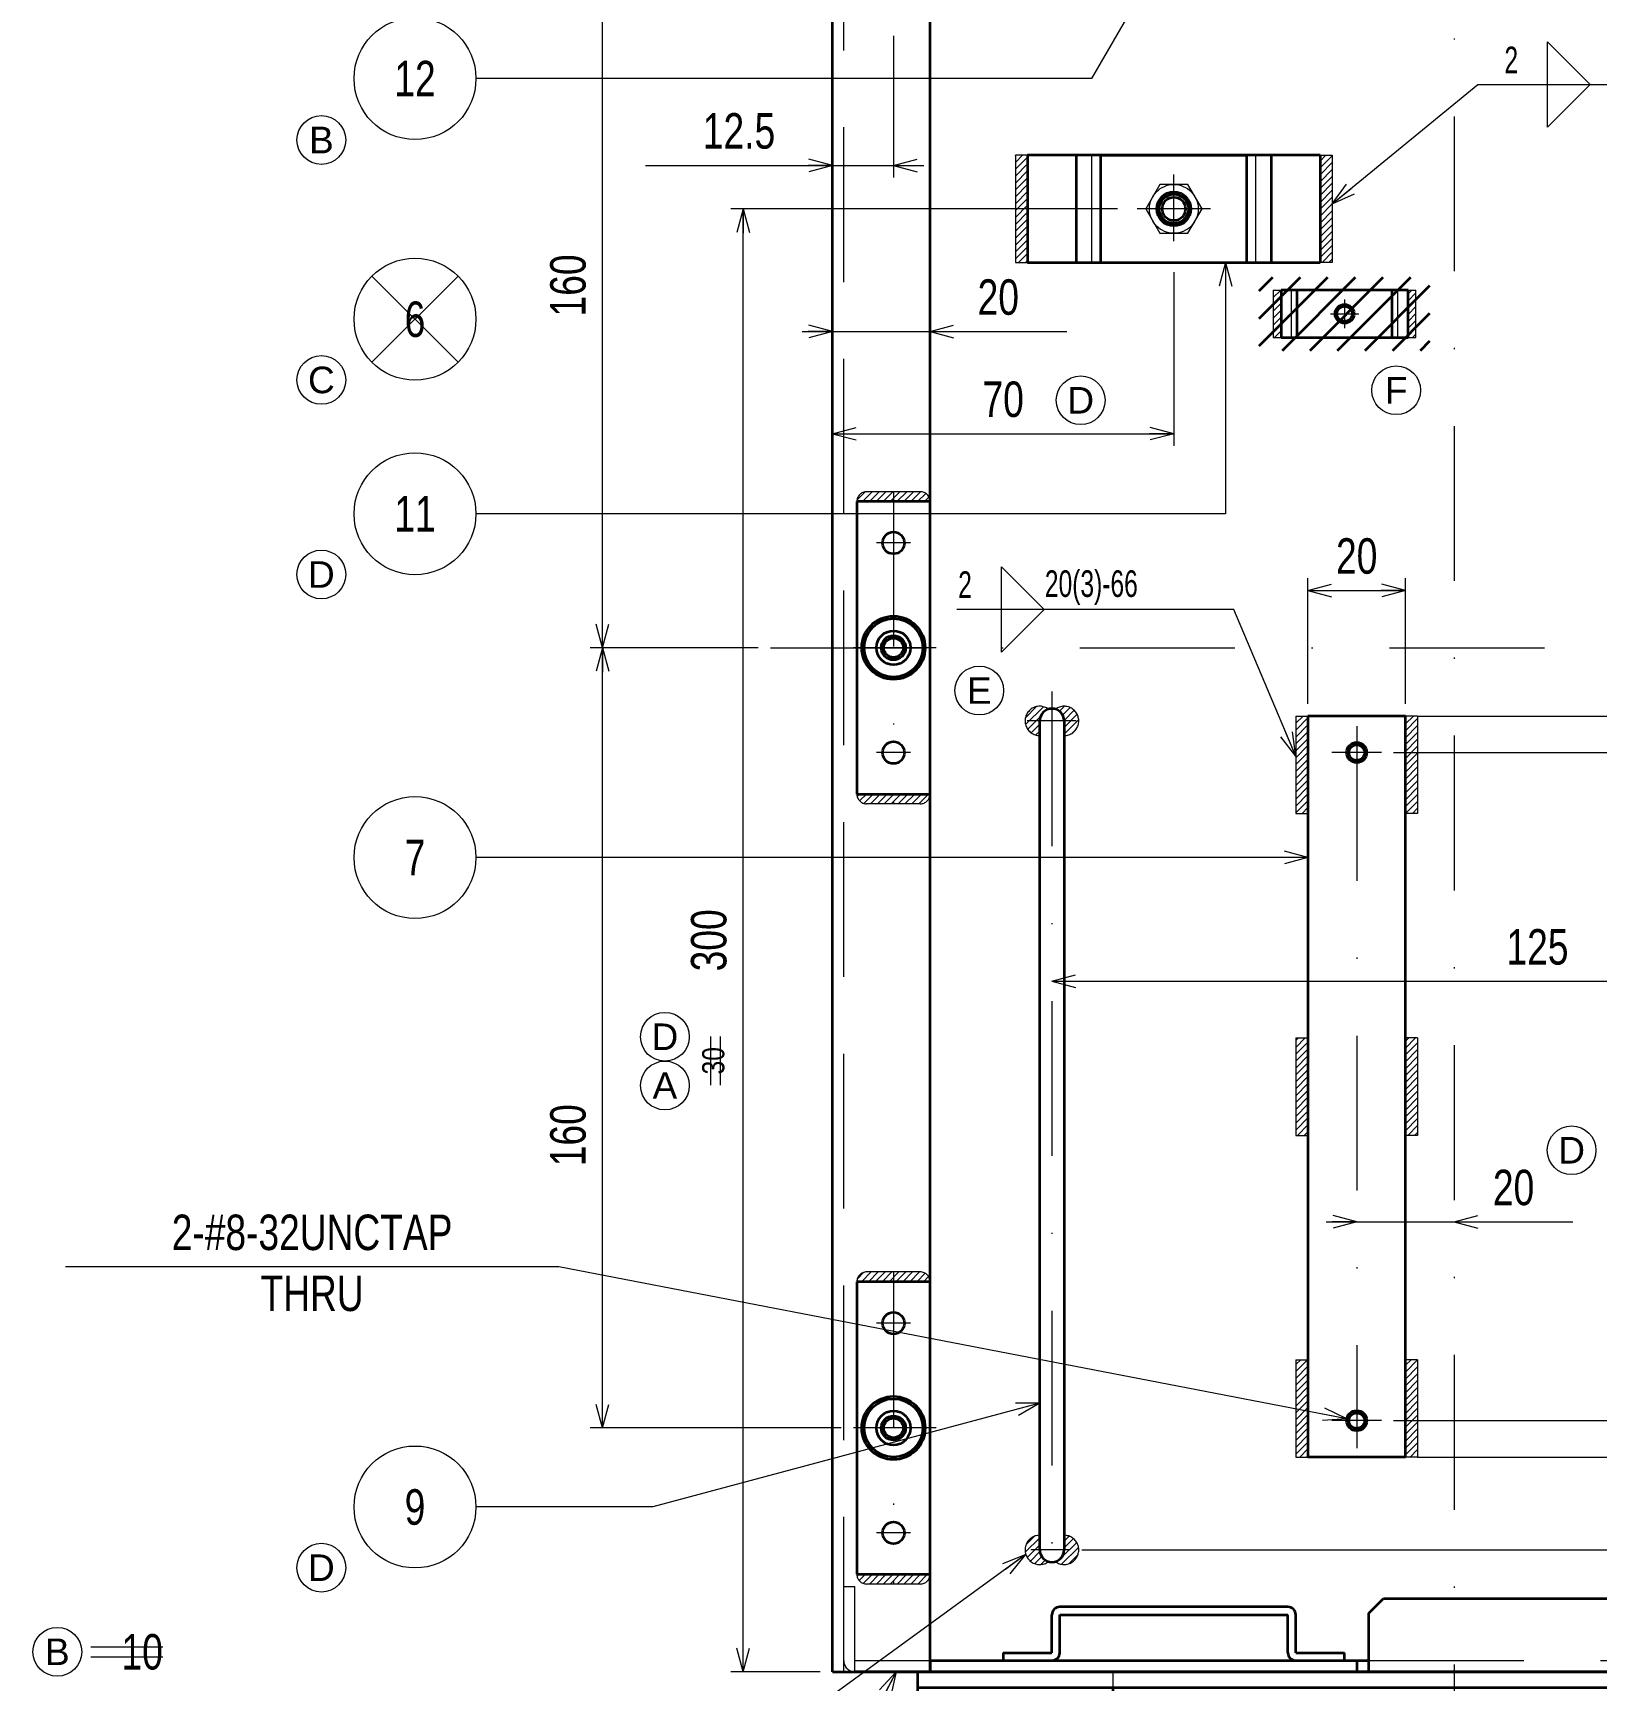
# Model space of a CAD drawing. Header units: millimetres. Extents: x 10 to 821, y 12 to 580.
# Drawn here: x 216.5 to 344.7, y 212.2 to 347.3 of the extents above; entities that cross this region are included whole.
import ezdxf
from ezdxf.enums import TextEntityAlignment as Align

# ---------------------------------------------------------------- set-up
doc = ezdxf.new("R2010")
doc.units = ezdxf.units.MM
for name, pattern in [('DASHDOT', [25.3, 12.7, -6.3, 0, -6.3]), ('DASHED', [19, 12.7, -6.3]), ('DIVIDE', [31.6, 12.7, -6.3, 0, -6.3, 0, -6.3])]:
    doc.linetypes.add(name, pattern=pattern)
for name, color, linetype in [('GR1_01', 7, 'Continuous'), ('GR1_02', 7, 'Continuous'), ('GR1_03', 7, 'Continuous'), ('GR1_04', 7, 'Continuous'), ('GR1_05', 7, 'Continuous'), ('GR1_06', 7, 'Continuous'), ('GR1_07', 7, 'Continuous'), ('GR1_08', 7, 'Continuous'), ('GR1_09', 7, 'Continuous'), ('GR1_10', 7, 'Continuous')]:
    doc.layers.add(name, color=color, linetype=linetype)
doc.styles.add('HG丸ｺﾞｼｯｸM-PRO', font='')
doc.styles.get('HG丸ｺﾞｼｯｸM-PRO').set_extended_font_data('HG丸ｺﾞｼｯｸM-PRO')
pattern_1 = [(45, (0, 0), (-0.2828427, 0.2828427), [])]

# ---------------------------------------------------------------- blocks, each defined once
blk = doc.blocks.new('BLKF032')
at = {"layer": 'GR1_01', "color": 3, "linetype": 'Continuous', "lineweight": 35}
for p, q in [((282.07, 212.85), (282.07, 380.85)), ((282.07, 380.85), (384.07, 380.85)), ((290.07, 212.85), (290.07, 380.85)), ((383.15, 212.85), (383.15, 380.85)), ((384.07, 212.85), (384.07, 380.85)), ((282.07, 212.85), (384.07, 212.85))]:
    blk.add_line(p, q, dxfattribs=at)
at = {"layer": 'GR1_01', "color": 4, "linetype": 'DASHED', "lineweight": 13}
blk.add_line((282.99, 212.85), (282.99, 380.85), dxfattribs=at)
blk = doc.blocks.new('BLKF034')
at = {"layer": 'GR1_03', "color": 3, "linetype": 'Continuous', "lineweight": 35}
for p, q in [((290.07, 308.85), (284.07, 308.85)), ((284.07, 308.85), (284.07, 284.85)), ((290.07, 284.85), (290.07, 308.85)), ((284.07, 284.85), (290.07, 284.85))]:
    blk.add_line(p, q, dxfattribs=at)
blk = doc.blocks.new('BLKF035')
at = {"layer": 'GR1_03', "color": 3, "linetype": 'Continuous', "lineweight": 35}
for radius in [2.6, 1.4, 1, 0.8]:
    blk.add_circle((287.07, 296.85), radius, dxfattribs=at)
at = {"layer": 'GR1_03', "color": 4, "linetype": 'DASHED', "lineweight": 13}
for radius in [2.4, 2.36]:
    blk.add_circle((287.07, 296.85), radius, dxfattribs=at)
blk = doc.blocks.new('BLKF033')
at = {"layer": 'GR1_03', "color": 4, "linetype": 'DASHDOT', "lineweight": 13}
for p, q in [((287.07, 309.65), (287.07, 284.05)), ((288.47, 305.45), (285.67, 305.45)), ((290.58, 296.85), (283.78, 296.85)), ((288.47, 288.25), (285.67, 288.25))]:
    blk.add_line(p, q, dxfattribs=at)
at = {"layer": 'GR1_03', "color": 3, "linetype": 'Continuous', "lineweight": 35}
for centre, radius in [((287.07, 305.45), 0.9), ((287.07, 296.85), 2.4), ((287.07, 288.25), 0.9)]:
    blk.add_circle(centre, radius, dxfattribs=at)
for name in ['BLKF034', 'BLKF035']:
    blk.add_blockref(name, (0, 0), dxfattribs=at)
blk = doc.blocks.new('BLKF040')
at = {"layer": 'GR1_03', "color": 3, "linetype": 'Continuous', "lineweight": 35}
for p, q in [((290.07, 244.85), (284.07, 244.85)), ((284.07, 244.85), (284.07, 220.85)), ((290.07, 220.85), (290.07, 244.85)), ((284.07, 220.85), (290.07, 220.85))]:
    blk.add_line(p, q, dxfattribs=at)
blk = doc.blocks.new('BLKF041')
at = {"layer": 'GR1_03', "color": 3, "linetype": 'Continuous', "lineweight": 35}
for radius in [2.6, 1.4, 1, 0.8]:
    blk.add_circle((287.07, 232.85), radius, dxfattribs=at)
at = {"layer": 'GR1_03', "color": 4, "linetype": 'DASHED', "lineweight": 13}
for radius in [2.4, 2.36]:
    blk.add_circle((287.07, 232.85), radius, dxfattribs=at)
blk = doc.blocks.new('BLKF039')
at = {"layer": 'GR1_03', "color": 4, "linetype": 'DASHDOT', "lineweight": 13}
for p, q in [((287.07, 245.65), (287.07, 220.05)), ((288.47, 241.45), (285.67, 241.45)), ((290.58, 232.85), (283.78, 232.85)), ((288.47, 224.25), (285.67, 224.25))]:
    blk.add_line(p, q, dxfattribs=at)
at = {"layer": 'GR1_03', "color": 3, "linetype": 'Continuous', "lineweight": 35}
for centre, radius in [((287.07, 241.45), 0.9), ((287.07, 232.85), 2.4), ((287.07, 224.25), 0.9)]:
    blk.add_circle(centre, radius, dxfattribs=at)
for name in ['BLKF040', 'BLKF041']:
    blk.add_blockref(name, (0, 0), dxfattribs=at)
blk = doc.blocks.new('BLKF046')
at = {"layer": 'GR1_09', "color": 3, "linetype": 'Continuous', "lineweight": 35}
for p, q in [((300.07, 214.41), (300.07, 217.53)), ((319.43, 218.17), (300.71, 218.17)), ((300.71, 217.53), (319.43, 217.53)), ((300.71, 214.41), (300.71, 217.53)), ((319.43, 214.41), (319.43, 217.53)), ((320.07, 214.41), (320.07, 217.53)), ((296.07, 214.41), (300.07, 214.41)), ((296.07, 214.41), (296.07, 213.77)), ((296.07, 213.77), (300.07, 213.77)), ((320.07, 214.41), (324.07, 214.41)), ((320.07, 213.77), (324.07, 213.77)), ((324.07, 213.77), (324.07, 214.41))]:
    blk.add_line(p, q, dxfattribs=at)
for centre, start, end in [((300.71, 217.53), 90, 180), ((319.43, 217.53), 0, 90), ((300.07, 214.41), 270, 0), ((320.07, 214.41), 180, 270)]:
    blk.add_arc(centre, 0.64, start, end, dxfattribs=at)
blk = doc.blocks.new('BLKF048')
at = {"layer": 'GR1_04', "color": 4, "linetype": 'DASHDOT', "lineweight": 13}
for p, q in [((369.07, 210.36), (369.07, 199.13)), ((366.47, 204.85), (371.67, 204.85))]:
    blk.add_line(p, q, dxfattribs=at)
at = {"layer": 'GR1_04', "color": 3, "linetype": 'Continuous', "lineweight": 35}
for p, q in [((367.57, 202.35), (367.57, 207.35)), ((370.57, 202.35), (370.57, 207.35))]:
    blk.add_line(p, q, dxfattribs=at)
for centre, start, end in [((369.07, 207.35), 0, 180), ((369.07, 202.35), 180, 0)]:
    blk.add_arc(centre, 1.5, start, end, dxfattribs=at)
blk = doc.blocks.new('BLKF049')
at = {"layer": 'GR1_04', "color": 4, "linetype": 'DASHDOT', "lineweight": 13}
for p, q in [((297.07, 210.36), (297.07, 199.13)), ((294.47, 204.85), (299.67, 204.85))]:
    blk.add_line(p, q, dxfattribs=at)
at = {"layer": 'GR1_04', "color": 3, "linetype": 'Continuous', "lineweight": 35}
for p, q in [((295.57, 202.35), (295.57, 207.35)), ((298.57, 202.35), (298.57, 207.35))]:
    blk.add_line(p, q, dxfattribs=at)
for centre, start, end in [((297.07, 207.35), 0, 180), ((297.07, 202.35), 180, 0)]:
    blk.add_arc(centre, 1.5, start, end, dxfattribs=at)
blk = doc.blocks.new('BLKF047')
at = {"layer": 'GR1_04', "color": 3, "linetype": 'Continuous', "lineweight": 35}
for p, q in [((289.07, 198.85), (289.07, 212.85)), ((289.07, 212.85), (377.07, 212.85)), ((377.07, 198.85), (377.07, 212.85)), ((289.07, 211.57), (377.07, 211.57)), ((305.07, 211.57), (305.07, 198.85)), ((361.07, 211.57), (361.07, 198.85)), ((291.07, 196.85), (289.07, 198.85)), ((305.07, 198.85), (303.07, 196.85)), ((361.07, 198.85), (363.07, 196.85)), ((375.07, 196.85), (377.07, 198.85)), ((291.07, 196.85), (303.07, 196.85)), ((363.07, 196.85), (375.07, 196.85))]:
    blk.add_line(p, q, dxfattribs=at)
at = {"layer": 'GR1_04', "color": 4, "linetype": 'DASHED', "lineweight": 13}
for p, q in [((305.07, 212.85), (305.07, 211.57)), ((361.07, 212.85), (361.07, 211.57))]:
    blk.add_line(p, q, dxfattribs=at)
at = {"layer": 'GR1_04', "color": 3, "linetype": 'Continuous', "lineweight": 35}
for name in ['BLKF049', 'BLKF048']:
    blk.add_blockref(name, (0, 0), dxfattribs=at)
blk = doc.blocks.new('BLKF053')
at = {"layer": 'GR1_10', "color": 3, "linetype": 'Continuous', "lineweight": 35}
for p, q in [((299.07, 222.85), (299.07, 290.85)), ((301.07, 290.85), (301.07, 222.85))]:
    blk.add_line(p, q, dxfattribs=at)
for centre, start, end in [((300.07, 290.85), 0, 180), ((300.07, 222.85), 180, 0)]:
    blk.add_arc(centre, 1, start, end, dxfattribs=at)
blk = doc.blocks.new('BLKF052')
at = {"layer": 'GR1_10', "color": 4, "linetype": 'DASHDOT', "lineweight": 13}
for p, q in [((300.07, 293.27), (300.07, 220.88)), ((302.07, 290.85), (298.05, 290.85)), ((301.51, 222.85), (298.34, 222.85))]:
    blk.add_line(p, q, dxfattribs=at)
at = {"layer": 'GR1_10', "color": 3, "linetype": 'Continuous', "lineweight": 35}
blk.add_blockref('BLKF053', (0, 0), dxfattribs=at)
blk = doc.blocks.new('BLKF107')
at = {"layer": 'GR1_07', "color": 3, "linetype": 'Continuous', "lineweight": 35}
for p, q in [((321.07, 291.25), (321.07, 230.45)), ((329.07, 291.25), (321.07, 291.25)), ((329.07, 230.45), (329.07, 291.25)), ((329.07, 230.45), (321.07, 230.45))]:
    blk.add_line(p, q, dxfattribs=at)
blk = doc.blocks.new('BLKF108')
at = {"layer": 'GR1_07', "color": 3, "linetype": 'Continuous', "lineweight": 35}
for radius in [0.833, 0.64]:
    blk.add_circle((325.07, 233.45), radius, dxfattribs=at)
blk = doc.blocks.new('BLKF109')
at = {"layer": 'GR1_07', "color": 3, "linetype": 'Continuous', "lineweight": 35}
for radius in [0.833, 0.64]:
    blk.add_circle((325.07, 288.25), radius, dxfattribs=at)
blk = doc.blocks.new('BLKF106')
at = {"layer": 'GR1_07', "color": 3, "linetype": 'Continuous', "lineweight": 35}
for name in ['BLKF107', 'BLKF109', 'BLKF108']:
    blk.add_blockref(name, (0, 0), dxfattribs=at)
blk = doc.blocks.new('FXTIP_ARROW_S')
at = {"color": 0, "linetype": 'Continuous', "lineweight": -2}
for q in [(-1, 0), (-0.966, 0.259), (-0.966, -0.259)]:
    blk.add_line((0, 0), q, dxfattribs=at)
blk = doc.blocks.new('FXTIP_ARROW_E')
at = {"color": 0, "linetype": 'Continuous', "lineweight": -2}
for q in [(-1, 0), (-0.966, 0.259), (-0.966, -0.259)]:
    blk.add_line((0, 0), q, dxfattribs=at)
blk = doc.blocks.new('BLKF123')
at = {"layer": 'GR1_08', "color": 4, "linetype": 'DIVIDE', "lineweight": 13}
for p, q in [((330.07, 291.25), (329.07, 291.25)), ((329.07, 283.25), (329.07, 291.25)), ((330.07, 291.25), (330.07, 283.25)), ((330.07, 283.25), (329.07, 283.25))]:
    blk.add_line(p, q, dxfattribs=at)
blk = doc.blocks.new('BLKF124')
at = {"layer": 'GR1_08', "color": 4, "linetype": 'DIVIDE', "lineweight": 13}
for p, q in [((320.07, 291.25), (320.07, 283.25)), ((320.07, 291.25), (321.07, 291.25)), ((321.07, 283.25), (321.07, 291.25)), ((320.07, 283.25), (321.07, 283.25))]:
    blk.add_line(p, q, dxfattribs=at)
blk = doc.blocks.new('BLKF125')
at = {"layer": 'GR1_08', "color": 4, "linetype": 'DIVIDE', "lineweight": 13}
for p, q in [((330.07, 238.45), (329.07, 238.45)), ((329.07, 230.45), (329.07, 238.45)), ((330.07, 238.45), (330.07, 230.45)), ((330.07, 230.45), (329.07, 230.45))]:
    blk.add_line(p, q, dxfattribs=at)
blk = doc.blocks.new('BLKF126')
at = {"layer": 'GR1_08', "color": 4, "linetype": 'DIVIDE', "lineweight": 13}
for p, q in [((320.07, 238.45), (320.07, 230.45)), ((320.07, 238.45), (321.07, 238.45)), ((321.07, 230.45), (321.07, 238.45)), ((320.07, 230.45), (321.07, 230.45))]:
    blk.add_line(p, q, dxfattribs=at)
blk = doc.blocks.new('BLKF127')
at = {"layer": 'GR1_08', "color": 4, "linetype": 'DIVIDE', "lineweight": 13}
for p, q in [((330.07, 264.85), (329.07, 264.85)), ((329.07, 256.85), (329.07, 264.85)), ((330.07, 264.85), (330.07, 256.85)), ((330.07, 256.85), (329.07, 256.85))]:
    blk.add_line(p, q, dxfattribs=at)
blk = doc.blocks.new('BLKF128')
at = {"layer": 'GR1_08', "color": 4, "linetype": 'DIVIDE', "lineweight": 13}
for p, q in [((320.07, 264.85), (320.07, 256.85)), ((320.07, 264.85), (321.07, 264.85)), ((321.07, 256.85), (321.07, 264.85)), ((320.07, 256.85), (321.07, 256.85))]:
    blk.add_line(p, q, dxfattribs=at)
blk = doc.blocks.new('BLKF155')
at = {"layer": 'GR1_08', "linetype": 'DIVIDE', "lineweight": 13}
h = blk.add_hatch(dxfattribs=at)
h.set_pattern_fill('_USER', color=4, scale=0.4, angle=45, style=0, pattern_type=0)
h.set_pattern_definition(pattern_1)
edge = h.paths.add_edge_path(flags=0)
edge.add_line((284.87, 309.65), (289.27, 309.65))
edge.add_arc((289.27, 308.85), 0.8, 0, 90, ccw=False)
edge.add_line((290.07, 308.85), (284.07, 308.85))
edge.add_arc((284.87, 308.85), 0.8, 90, 180, ccw=False)
at = {"layer": 'GR1_08', "color": 4, "linetype": 'DIVIDE', "lineweight": 13}
blk.add_line((289.27, 309.65), (284.87, 309.65), dxfattribs=at)
for centre, start, end in [((284.87, 308.85), 90, 180), ((289.27, 308.85), 0, 90)]:
    blk.add_arc(centre, 0.8, start, end, dxfattribs=at)
blk = doc.blocks.new('BLKF156')
at = {"layer": 'GR1_08', "linetype": 'DIVIDE', "lineweight": 13}
h = blk.add_hatch(dxfattribs=at)
h.set_pattern_fill('_USER', color=4, scale=0.4, angle=45, style=0, pattern_type=0)
h.set_pattern_definition(pattern_1)
edge = h.paths.add_edge_path(flags=0)
edge.add_line((284.87, 284.05), (289.27, 284.05))
edge.add_arc((289.27, 284.85), 0.8, 270, 360)
edge.add_line((290.07, 284.85), (284.07, 284.85))
edge.add_arc((284.87, 284.85), 0.8, 180, 270)
at = {"layer": 'GR1_08', "color": 4, "linetype": 'DIVIDE', "lineweight": 13}
blk.add_line((289.27, 284.05), (284.87, 284.05), dxfattribs=at)
for centre, start, end in [((284.87, 284.85), 180, 270), ((289.27, 284.85), 270, 0)]:
    blk.add_arc(centre, 0.8, start, end, dxfattribs=at)
blk = doc.blocks.new('BLKF157')
at = {"layer": 'GR1_08', "linetype": 'DIVIDE', "lineweight": 13}
h = blk.add_hatch(dxfattribs=at)
h.set_pattern_fill('_USER', color=4, scale=0.4, angle=45, style=0, pattern_type=0)
h.set_pattern_definition(pattern_1)
edge = h.paths.add_edge_path(flags=0)
edge.add_line((284.87, 245.65), (289.27, 245.65))
edge.add_arc((289.27, 244.85), 0.8, 0, 90, ccw=False)
edge.add_line((290.07, 244.85), (284.07, 244.85))
edge.add_arc((284.87, 244.85), 0.8, 90, 180, ccw=False)
at = {"layer": 'GR1_08', "color": 4, "linetype": 'DIVIDE', "lineweight": 13}
blk.add_line((289.27, 245.65), (284.87, 245.65), dxfattribs=at)
for centre, start, end in [((284.87, 244.85), 90, 180), ((289.27, 244.85), 0, 90)]:
    blk.add_arc(centre, 0.8, start, end, dxfattribs=at)
blk = doc.blocks.new('BLKF158')
at = {"layer": 'GR1_08', "linetype": 'DIVIDE', "lineweight": 13}
h = blk.add_hatch(dxfattribs=at)
h.set_pattern_fill('_USER', color=4, scale=0.4, angle=45, style=0, pattern_type=0)
h.set_pattern_definition(pattern_1)
edge = h.paths.add_edge_path(flags=0)
edge.add_line((284.87, 220.05), (289.27, 220.05))
edge.add_arc((289.27, 220.85), 0.8, 270, 360)
edge.add_line((290.07, 220.85), (284.07, 220.85))
edge.add_arc((284.87, 220.85), 0.8, 180, 270)
at = {"layer": 'GR1_08', "color": 4, "linetype": 'DIVIDE', "lineweight": 13}
blk.add_line((289.27, 220.05), (284.87, 220.05), dxfattribs=at)
for centre, start, end in [((284.87, 220.85), 180, 270), ((289.27, 220.85), 270, 0)]:
    blk.add_arc(centre, 0.8, start, end, dxfattribs=at)
blk = doc.blocks.new('BLKF159')
at = {"layer": 'GR1_04', "color": 4, "linetype": 'DASHED', "lineweight": 13}
for p, q in [((282.99, 219.85), (283.91, 219.85)), ((282.99, 213.77), (282.99, 219.85)), ((283.91, 213.77), (283.91, 219.85)), ((382.23, 213.77), (382.23, 218.85)), ((283.91, 212.85), (283.91, 213.77)), ((283.91, 213.77), (290.07, 213.77)), ((326.07, 213.77), (382.23, 213.77))]:
    blk.add_line(p, q, dxfattribs=at)
at = {"layer": 'GR1_04', "color": 3, "linetype": 'Continuous', "lineweight": 35}
for p, q in [((382.23, 219.85), (383.15, 219.85)), ((382.23, 219.85), (382.23, 218.85)), ((383.15, 213.77), (383.15, 219.85)), ((326.07, 217.65), (327.27, 218.85)), ((326.07, 212.85), (326.07, 217.65)), ((327.27, 218.85), (383.15, 218.85)), ((290.07, 213.77), (326.07, 213.77)), ((290.07, 213.77), (290.07, 212.85)), ((325.07, 213.77), (325.07, 212.85)), ((382.23, 212.85), (382.23, 213.77)), ((382.23, 213.77), (383.15, 213.77)), ((382.23, 212.85), (283.91, 212.85))]:
    blk.add_line(p, q, dxfattribs=at)
at = {"layer": 'GR1_04', "color": 4, "linetype": 'DASHED', "lineweight": 13}
blk.add_arc((283.91, 213.77), 0.92, 180, 270, dxfattribs=at)
at = {"layer": 'GR1_04', "color": 3, "linetype": 'Continuous', "lineweight": 35}
blk.add_arc((382.23, 213.77), 0.92, 270, 0, dxfattribs=at)
blk = doc.blocks.new('BLKF169')
at = {"layer": 'GR1_05', "color": 4, "linetype": 'Continuous', "lineweight": 13}
blk.add_circle((240.14, 338.5), 2, dxfattribs=at)
at = {"layer": 'GR1_05', "color": 4, "linetype": 'Continuous', "lineweight": 13, "style": 'HG丸ｺﾞｼｯｸM-PRO', "width": 1.04272}
blk.add_text('B', height=2.18, dxfattribs=at).set_placement((240.14, 338.5), align=Align.MIDDLE_CENTER)
blk = doc.blocks.new('BLKF190')
at = {"layer": 'GR1_05', "color": 4, "linetype": 'Continuous', "lineweight": 13}
blk.add_circle((218.48, 214.49), 2, dxfattribs=at)
at = {"layer": 'GR1_05', "color": 4, "linetype": 'Continuous', "lineweight": 13, "style": 'HG丸ｺﾞｼｯｸM-PRO', "width": 1.04272}
blk.add_text('B', height=2.18, dxfattribs=at).set_placement((218.48, 214.49), align=Align.MIDDLE_CENTER)
blk = doc.blocks.new('BLKF211')
at = {"layer": 'GR1_05', "color": 4, "linetype": 'Continuous', "lineweight": 13}
blk.add_circle((240.14, 318.82), 2, dxfattribs=at)
at = {"layer": 'GR1_05', "color": 4, "linetype": 'Continuous', "lineweight": 13, "style": 'HG丸ｺﾞｼｯｸM-PRO', "width": 1.042931}
blk.add_text('C', height=2.18, dxfattribs=at).set_placement((240.14, 318.82), align=Align.MIDDLE_CENTER)
blk = doc.blocks.new('BLKF217')
at = {"layer": 'GR1_05', "color": 4, "linetype": 'Continuous', "lineweight": 13}
blk.add_circle((342.7, 255.63), 2, dxfattribs=at)
at = {"layer": 'GR1_05', "color": 4, "linetype": 'Continuous', "lineweight": 13, "style": 'HG丸ｺﾞｼｯｸM-PRO', "width": 1.042833}
blk.add_text('D', height=2.18, dxfattribs=at).set_placement((342.7, 255.63), align=Align.MIDDLE_CENTER)
blk = doc.blocks.new('BLKF218')
at = {"layer": 'GR1_05', "color": 4, "linetype": 'Continuous', "lineweight": 13}
blk.add_circle((268.32, 264.94), 2, dxfattribs=at)
at = {"layer": 'GR1_05', "color": 4, "linetype": 'Continuous', "lineweight": 13, "style": 'HG丸ｺﾞｼｯｸM-PRO', "width": 1.042833}
blk.add_text('D', height=2.18, dxfattribs=at).set_placement((268.32, 264.94), align=Align.MIDDLE_CENTER)
blk = doc.blocks.new('BLKF219')
at = {"layer": 'GR1_05', "color": 4, "linetype": 'Continuous', "lineweight": 13}
blk.add_circle((268.32, 260.94), 2, dxfattribs=at)
at = {"layer": 'GR1_05', "color": 4, "linetype": 'Continuous', "lineweight": 13, "style": 'HG丸ｺﾞｼｯｸM-PRO', "width": 1.042301}
blk.add_text('A', height=2.18, dxfattribs=at).set_placement((268.32, 260.94), align=Align.MIDDLE_CENTER)
blk = doc.blocks.new('BLKF220')
at = {"layer": 'GR1_05', "color": 4, "linetype": 'Continuous', "lineweight": 13}
blk.add_circle((302.43, 317.15), 2, dxfattribs=at)
at = {"layer": 'GR1_05', "color": 4, "linetype": 'Continuous', "lineweight": 13, "style": 'HG丸ｺﾞｼｯｸM-PRO', "width": 1.042833}
blk.add_text('D', height=2.18, dxfattribs=at).set_placement((302.43, 317.15), align=Align.MIDDLE_CENTER)
blk = doc.blocks.new('BLKF221')
at = {"layer": 'GR1_05', "color": 4, "linetype": 'Continuous', "lineweight": 13}
blk.add_circle((240.14, 302.86), 2, dxfattribs=at)
at = {"layer": 'GR1_05', "color": 4, "linetype": 'Continuous', "lineweight": 13, "style": 'HG丸ｺﾞｼｯｸM-PRO', "width": 1.042833}
blk.add_text('D', height=2.18, dxfattribs=at).set_placement((240.14, 302.86), align=Align.MIDDLE_CENTER)
blk = doc.blocks.new('BLKF227')
at = {"layer": 'GR1_05', "color": 4, "linetype": 'Continuous', "lineweight": 13}
blk.add_circle((240.14, 221.39), 2, dxfattribs=at)
at = {"layer": 'GR1_05', "color": 4, "linetype": 'Continuous', "lineweight": 13, "style": 'HG丸ｺﾞｼｯｸM-PRO', "width": 1.042833}
blk.add_text('D', height=2.18, dxfattribs=at).set_placement((240.14, 221.39), align=Align.MIDDLE_CENTER)
blk = doc.blocks.new('BLKF230')
at = {"layer": 'GR1_08', "color": 4, "linetype": 'Continuous', "lineweight": 13}
for p, q in [((344.23, 343.05), (340.73, 346.55)), ((340.73, 339.55), (340.73, 346.55)), ((344.23, 343.05), (340.73, 339.55))]:
    blk.add_line(p, q, dxfattribs=at)
blk = doc.blocks.new('BLKF233')
at = {"layer": 'GR1_08', "color": 4, "linetype": 'Continuous', "lineweight": 13}
for p, q in [((299.43, 300), (295.93, 303.5)), ((295.93, 296.5), (295.93, 303.5)), ((299.43, 300), (295.93, 296.5))]:
    blk.add_line(p, q, dxfattribs=at)
blk = doc.blocks.new('BLKF234')
at = {"layer": 'GR1_05', "color": 4, "linetype": 'Continuous', "lineweight": 13}
blk.add_circle((294.11, 293.34), 2, dxfattribs=at)
at = {"layer": 'GR1_05', "color": 4, "linetype": 'Continuous', "lineweight": 13, "style": 'HG丸ｺﾞｼｯｸM-PRO', "width": 1.04259}
blk.add_text('E', height=2.18, rotation=360, dxfattribs=at).set_placement((294.11, 293.34), align=Align.MIDDLE_CENTER)
blk = doc.blocks.new('BLKF270')
at = {"layer": 'GR1_05', "color": 3, "linetype": 'Continuous', "lineweight": 35}
for p, q in [((329.28, 326.19), (318.88, 326.19)), ((318.88, 326.19), (318.88, 322.29)), ((329.28, 322.29), (329.28, 326.19)), ((318.88, 322.29), (329.28, 322.29))]:
    blk.add_line(p, q, dxfattribs=at)
at = {"layer": 'GR1_05', "color": 4, "linetype": 'DASHED', "lineweight": 13}
for p, q in [((319.71, 322.29), (319.71, 326.19)), ((328.45, 322.29), (328.45, 326.19))]:
    blk.add_line(p, q, dxfattribs=at)
blk = doc.blocks.new('BLKF271')
at = {"layer": 'GR1_05', "color": 4, "linetype": 'DASHDOT', "lineweight": 13}
for p, q in [((324.08, 325.41), (324.08, 323.07)), ((322.91, 324.24), (325.25, 324.24))]:
    blk.add_line(p, q, dxfattribs=at)
at = {"layer": 'GR1_05', "color": 3, "linetype": 'Continuous', "lineweight": 35}
for radius in [0.78, 0.624]:
    blk.add_circle((324.08, 324.24), radius, dxfattribs=at)
blk = doc.blocks.new('BLKF272')
at = {"layer": 'GR1_05', "color": 4, "linetype": 'DIVIDE', "lineweight": 13}
for p, q in [((318.23, 326.19), (318.23, 322.29)), ((318.23, 326.19), (318.88, 326.19)), ((318.88, 322.29), (318.88, 326.19)), ((318.23, 322.29), (318.88, 322.29))]:
    blk.add_line(p, q, dxfattribs=at)
blk = doc.blocks.new('BLKF273')
at = {"layer": 'GR1_05', "color": 4, "linetype": 'DIVIDE', "lineweight": 13}
for p, q in [((329.28, 326.19), (329.28, 322.29)), ((329.28, 326.19), (329.93, 326.19)), ((329.93, 322.29), (329.93, 326.19)), ((329.28, 322.29), (329.93, 322.29))]:
    blk.add_line(p, q, dxfattribs=at)
blk = doc.blocks.new('BLKF278')
at = {"layer": 'GR1_01', "color": 3, "linetype": 'Continuous', "lineweight": 35}
for p, q in [((298.07, 337.25), (298.07, 328.45)), ((322.07, 337.25), (298.07, 337.25)), ((302.07, 337.25), (302.07, 328.45)), ((304.07, 337.25), (316.07, 337.25)), ((304.07, 328.45), (304.07, 337.25)), ((316.07, 328.45), (316.07, 337.25)), ((318.07, 328.45), (318.07, 337.25)), ((322.07, 337.25), (322.07, 328.45)), ((298.07, 328.45), (322.07, 328.45)), ((304.07, 328.45), (316.07, 328.45))]:
    blk.add_line(p, q, dxfattribs=at)
at = {"layer": 'GR1_01', "color": 4, "linetype": 'DASHED', "lineweight": 13}
for p, q in [((303.35, 328.45), (303.35, 337.25)), ((316.79, 328.45), (316.79, 337.25)), ((308.91, 334.85), (307.76, 332.85)), ((311.22, 334.85), (308.91, 334.85)), ((312.38, 332.85), (311.22, 334.85)), ((307.76, 332.85), (308.91, 330.85)), ((311.22, 330.85), (312.38, 332.85)), ((308.91, 330.85), (311.22, 330.85))]:
    blk.add_line(p, q, dxfattribs=at)
at = {"layer": 'GR1_01', "color": 4, "linetype": 'DASHDOT', "lineweight": 13}
for p, q in [((310.07, 330.2), (310.07, 335.68)), ((313.09, 332.85), (307.06, 332.85))]:
    blk.add_line(p, q, dxfattribs=at)
at = {"layer": 'GR1_01', "color": 4, "linetype": 'DASHED', "lineweight": 13}
blk.add_circle((310.07, 332.85), 2, dxfattribs=at)
at = {"layer": 'GR1_01', "color": 3, "linetype": 'Continuous', "lineweight": 35}
for radius in [1.4, 1.2, 0.96]:
    blk.add_circle((310.07, 332.85), radius, dxfattribs=at)
blk = doc.blocks.new('BLKF287')
at = {"layer": 'GR1_05', "color": 4, "linetype": 'Continuous', "lineweight": 13}
blk.add_circle((328.31, 317.97), 2, dxfattribs=at)
at = {"layer": 'GR1_05', "color": 4, "linetype": 'Continuous', "lineweight": 13, "style": 'HG丸ｺﾞｼｯｸM-PRO', "width": 1.042153}
blk.add_text('F', height=2.18, dxfattribs=at).set_placement((328.31, 317.97), align=Align.MIDDLE_CENTER)

msp = doc.modelspace()

# ---------------------------------------------------------------- hatches: boundary and pattern name
at = {"layer": 'GR1_01', "linetype": 'DASHDOT', "lineweight": 13}
h = msp.add_hatch(dxfattribs=at)
h.set_pattern_fill('_USER', color=4, scale=0.4, angle=45, style=0, pattern_type=0)
h.set_pattern_definition(pattern_1)
h.paths.add_polyline_path([(297.07, 337.25), (297.07, 328.45), (298.07, 328.45), (298.07, 337.25)], flags=0)
h = msp.add_hatch(dxfattribs=at)
h.set_pattern_fill('_USER', color=4, scale=0.4, angle=45, style=0, pattern_type=0)
h.set_pattern_definition(pattern_1)
h.paths.add_polyline_path([(323.07, 328.45), (323.07, 337.25), (322.07, 337.25), (322.07, 328.45)], flags=0)
at = {"layer": 'GR1_05', "linetype": 'Continuous', "lineweight": 35}
h = msp.add_hatch(dxfattribs=at)
h.set_pattern_fill('_USER', color=3, scale=1.6, angle=45, style=0, pattern_type=0)
h.set_pattern_definition([(45, (0, 0), (-1.131371, 1.131371), [])])
h.paths.add_polyline_path([(317.08, 327.24), (317.08, 321.24), (331.08, 321.24), (331.08, 327.24)], flags=0)
at = {"layer": 'GR1_05', "linetype": 'DIVIDE', "lineweight": 13}
h = msp.add_hatch(dxfattribs=at)
h.set_pattern_fill('_USER', color=4, scale=0.4, angle=45, style=0, pattern_type=0)
h.set_pattern_definition(pattern_1)
h.paths.add_polyline_path([(318.88, 322.29), (318.23, 322.29), (318.23, 326.19), (318.88, 326.19)], flags=0)
h = msp.add_hatch(dxfattribs=at)
h.set_pattern_fill('_USER', color=4, scale=0.4, angle=45, style=0, pattern_type=0)
h.set_pattern_definition(pattern_1)
h.paths.add_polyline_path([(329.93, 322.29), (329.28, 322.29), (329.28, 326.19), (329.93, 326.19)], flags=0)
at = {"layer": 'GR1_08', "linetype": 'DIVIDE', "lineweight": 13}
h = msp.add_hatch(dxfattribs=at)
h.set_pattern_fill('_USER', color=4, scale=0.4, angle=45, style=0, pattern_type=0)
h.set_pattern_definition(pattern_1)
edge = h.paths.add_edge_path(flags=0)
edge.add_arc((301.07, 290.85), 1.2, -90, 126.8699, ccw=False)
edge.add_line((301.07, 289.65), (301.07, 290.85))
edge.add_arc((300.07, 290.85), 1, 0, 73.7398)
edge = h.paths.add_edge_path(flags=0)
edge.add_arc((299.07, 290.85), 1.2, 53.1301, 270)
edge.add_line((299.07, 289.65), (299.07, 290.85))
edge.add_arc((300.07, 290.85), 1, 106.2602, 180, ccw=False)
h = msp.add_hatch(dxfattribs=at)
h.set_pattern_fill('_USER', color=4, scale=0.4, angle=45, style=0, pattern_type=0)
h.set_pattern_definition(pattern_1)
h.paths.add_polyline_path([(321.07, 283.25), (320.07, 283.25), (320.07, 291.25), (321.07, 291.25)], flags=0)
h = msp.add_hatch(dxfattribs=at)
h.set_pattern_fill('_USER', color=4, scale=0.4, angle=45, style=0, pattern_type=0)
h.set_pattern_definition(pattern_1)
h.paths.add_polyline_path([(329.07, 283.25), (330.07, 283.25), (330.07, 291.25), (329.07, 291.25)], flags=0)
h = msp.add_hatch(dxfattribs=at)
h.set_pattern_fill('_USER', color=4, scale=0.4, angle=45, style=0, pattern_type=0)
h.set_pattern_definition(pattern_1)
h.paths.add_polyline_path([(321.07, 256.85), (320.07, 256.85), (320.07, 264.85), (321.07, 264.85)], flags=0)
h = msp.add_hatch(dxfattribs=at)
h.set_pattern_fill('_USER', color=4, scale=0.4, angle=45, style=0, pattern_type=0)
h.set_pattern_definition(pattern_1)
h.paths.add_polyline_path([(329.07, 256.85), (330.07, 256.85), (330.07, 264.85), (329.07, 264.85)], flags=0)
h = msp.add_hatch(dxfattribs=at)
h.set_pattern_fill('_USER', color=4, scale=0.4, angle=45, style=0, pattern_type=0)
h.set_pattern_definition(pattern_1)
h.paths.add_polyline_path([(321.07, 230.45), (320.07, 230.45), (320.07, 238.45), (321.07, 238.45)], flags=0)
h = msp.add_hatch(dxfattribs=at)
h.set_pattern_fill('_USER', color=4, scale=0.4, angle=45, style=0, pattern_type=0)
h.set_pattern_definition(pattern_1)
h.paths.add_polyline_path([(329.07, 230.45), (330.07, 230.45), (330.07, 238.45), (329.07, 238.45)], flags=0)
h = msp.add_hatch(dxfattribs=at)
h.set_pattern_fill('_USER', color=4, scale=0.4, angle=45, style=0, pattern_type=0)
h.set_pattern_definition(pattern_1)
edge = h.paths.add_edge_path(flags=0)
edge.add_arc((301.07, 222.85), 1.2, 233.1301, 450)
edge.add_line((301.07, 224.05), (301.07, 222.85))
edge.add_arc((300.07, 222.85), 1, 286.2602, 360, ccw=False)
edge = h.paths.add_edge_path(flags=0)
edge.add_arc((299.07, 222.85), 1.2, 90, 306.8699, ccw=False)
edge.add_line((299.07, 224.05), (299.07, 222.85))
edge.add_arc((300.07, 222.85), 1, 180, 253.7398)

# ---------------------------------------------------------------- linework, layer by layer
at = {"layer": 'GR1_01', "color": 4, "linetype": 'DASHDOT', "lineweight": 13}
for p, q in [((333.07, 391.24), (333.07, 207.55)), ((298.07, 337.25), (297.07, 337.25)), ((297.07, 337.25), (297.07, 328.45)), ((298.07, 328.45), (298.07, 337.25)), ((322.07, 337.25), (323.07, 337.25)), ((323.07, 337.25), (323.07, 328.45)), ((297.07, 328.45), (298.07, 328.45)), ((323.07, 328.45), (322.07, 328.45)), ((276.97, 296.85), (390.25, 296.85))]:
    msp.add_line(p, q, dxfattribs=at)
at = {"layer": 'GR1_02', "color": 4, "linetype": 'Continuous', "lineweight": 13}
for p, q in [((263.19, 296.85), (263.19, 360.85)), ((287.07, 347.05), (287.07, 335.42)), ((266.73, 336.42), (282.07, 336.42)), ((282.07, 336.42), (287.07, 336.42)), ((287.07, 336.42), (289.57, 336.42)), ((305.46, 332.85), (273.74, 332.85)), ((274.74, 212.85), (274.74, 332.85)), ((310.07, 327.66), (310.07, 313.41)), ((279.57, 322.79), (282.07, 322.79)), ((282.07, 322.79), (290.07, 322.79)), ((290.07, 322.79), (301.28, 322.79)), ((282.07, 314.41), (310.07, 314.41)), ((321.07, 292.25), (321.07, 302.55)), ((321.07, 301.55), (329.07, 301.55)), ((329.07, 292.25), (329.07, 302.55)), ((275.97, 296.85), (262.19, 296.85)), ((263.19, 232.85), (263.19, 296.85)), ((330.07, 291.25), (416.1, 291.25)), ((328.1, 288.25), (405.17, 288.25)), ((300.07, 269.49), (350.07, 269.49)), ((322.57, 249.75), (325.07, 249.75)), ((325.07, 249.75), (333.07, 249.75)), ((333.07, 249.75), (342.81, 249.75)), ((259.62, 246.07), (219.14, 246.07)), ((324.25, 233.61), (259.62, 246.07)), ((282.78, 232.85), (262.19, 232.85)), ((328.1, 233.45), (405.17, 233.45)), ((330.07, 230.45), (416.1, 230.45)), ((302.51, 222.85), (434.2, 222.85)), ((281.07, 212.85), (273.74, 212.85))]:
    msp.add_line(p, q, dxfattribs=at)
at = {"layer": 'GR1_04', "color": 3, "linetype": 'Continuous', "lineweight": 35}
msp.add_line((325.07, 213.77), (325.07, 212.85), dxfattribs=at)
at = {"layer": 'GR1_05', "color": 4, "linetype": 'Continuous', "lineweight": 13}
for p, q in [((251.36, 327.34), (244.29, 320.27)), ((251.36, 320.27), (244.29, 327.34)), ((272.09, 260.97), (272.09, 264.97)), ((272.89, 260.97), (272.89, 264.97)), ((221.22, 214.89), (227.14, 214.89)), ((221.22, 214.09), (227.14, 214.09))]:
    msp.add_line(p, q, dxfattribs=at)
at = {"layer": 'GR1_05', "color": 3, "linetype": 'Continuous', "lineweight": 35}
for p, q in [((320.18, 322.29), (320.18, 326.19)), ((327.98, 322.29), (327.98, 326.19))]:
    msp.add_line(p, q, dxfattribs=at)
at = {"layer": 'GR1_05', "color": 4, "linetype": 'Continuous', "lineweight": 13}
msp.add_circle((247.82, 323.8), 5, dxfattribs=at)
at = {"layer": 'GR1_06', "color": 4, "linetype": 'Continuous', "lineweight": 13}
for p, q in [((310.42, 355.85), (303.31, 343.54)), ((303.31, 343.54), (252.82, 343.54)), ((314.31, 328.45), (314.31, 307.84)), ((314.31, 307.84), (252.82, 307.84)), ((321.07, 279.64), (252.82, 279.64)), ((299.07, 234.88), (267.32, 226.37)), ((267.32, 226.37), (252.82, 226.37))]:
    msp.add_line(p, q, dxfattribs=at)
for centre in [(247.82, 343.54), (247.82, 307.84), (247.82, 279.64), (247.82, 226.37)]:
    msp.add_circle(centre, 5, dxfattribs=at)
at = {"layer": 'GR1_07', "color": 4, "linetype": 'DASHDOT', "lineweight": 13}
for p, q in [((325.07, 290.43), (325.07, 231.18)), ((327.1, 288.25), (323.04, 288.25)), ((327.1, 233.45), (323.04, 233.45))]:
    msp.add_line(p, q, dxfattribs=at)
at = {"layer": 'GR1_08', "color": 4, "linetype": 'Continuous', "lineweight": 13}
for p, q in [((323.07, 333.26), (335, 343.05)), ((335, 343.05), (348.84, 343.05)), ((315, 300), (292.28, 300)), ((320.07, 287.96), (315, 300)), ((297.88, 222.43), (272.87, 204.25)), ((287.28, 212.85), (276.2, 191.28))]:
    msp.add_line(p, q, dxfattribs=at)
at = {"layer": 'GR1_08', "color": 4, "linetype": 'DIVIDE', "lineweight": 13}
for centre, start, end in [((299.07, 290.85), 53.1301, 270), ((301.07, 290.85), 270, 126.8699), ((299.07, 222.85), 90, 306.8699), ((301.07, 222.85), 233.1301, 90)]:
    msp.add_arc(centre, 1.2, start, end, dxfattribs=at)

# ---------------------------------------------------------------- block references
at = {"layer": 'GR1_01', "color": 3, "linetype": 'Continuous', "lineweight": 35}
for name in ['BLKF032', 'BLKF278']:
    msp.add_blockref(name, (0, 0), dxfattribs=at)
at = {"layer": 'GR1_02', "color": 4, "linetype": 'Continuous', "lineweight": 13, "xscale": 2, "yscale": 2}
for name, p, rotation in [('FXTIP_ARROW_E', (282.07, 336.42), 360), ('FXTIP_ARROW_S', (287.07, 336.42), 180), ('FXTIP_ARROW_E', (274.74, 332.85), 90), ('FXTIP_ARROW_E', (282.07, 322.79), 360), ('FXTIP_ARROW_S', (290.07, 322.79), 180), ('FXTIP_ARROW_S', (282.07, 314.41), 180), ('FXTIP_ARROW_E', (310.07, 314.41), 360), ('FXTIP_ARROW_S', (321.07, 301.55), 180), ('FXTIP_ARROW_E', (329.07, 301.55), 360), ('FXTIP_ARROW_S', (263.19, 296.85), 270), ('FXTIP_ARROW_E', (263.19, 296.85), 90), ('FXTIP_ARROW_S', (300.07, 269.49), 180), ('FXTIP_ARROW_E', (325.07, 249.75), 360), ('FXTIP_ARROW_S', (333.07, 249.75), 180), ('FXTIP_ARROW_S', (263.19, 232.85), 270), ('FXTIP_ARROW_S', (324.25, 233.61), 349.0874868925908), ('FXTIP_ARROW_S', (274.74, 212.85), 270)]:
    msp.add_blockref(name, p, dxfattribs=dict(at, rotation=rotation))
at = {"layer": 'GR1_03', "color": 3, "linetype": 'Continuous', "lineweight": 35}
for name in ['BLKF033', 'BLKF039']:
    msp.add_blockref(name, (0, 0), dxfattribs=at)
at = {"layer": 'GR1_04', "color": 3, "linetype": 'Continuous', "lineweight": 35}
for name in ['BLKF159', 'BLKF047']:
    msp.add_blockref(name, (0, 0), dxfattribs=at)
at = {"layer": 'GR1_05', "color": 4, "linetype": 'Continuous', "lineweight": 13}
for name in ['BLKF169', 'BLKF211', 'BLKF220', 'BLKF287', 'BLKF221', 'BLKF234', 'BLKF218', 'BLKF219', 'BLKF217', 'BLKF227', 'BLKF190']:
    msp.add_blockref(name, (0, 0), dxfattribs=at)
at = {"layer": 'GR1_05', "color": 4, "linetype": 'DIVIDE', "lineweight": 13}
for name in ['BLKF272', 'BLKF273']:
    msp.add_blockref(name, (0, 0), dxfattribs=at)
at = {"layer": 'GR1_05', "color": 3, "linetype": 'Continuous', "lineweight": 35}
msp.add_blockref('BLKF270', (0, 0), dxfattribs=at)
at = {"layer": 'GR1_05', "color": 3, "linetype": 'DASHDOT', "lineweight": 13}
msp.add_blockref('BLKF271', (0, 0), dxfattribs=at)
at = {"layer": 'GR1_06', "color": 4, "linetype": 'Continuous', "lineweight": 13, "xscale": 2, "yscale": 2}
for p, rotation in [((314.31, 328.45), 90), ((299.07, 234.88), 15.00000000000006)]:
    msp.add_blockref('FXTIP_ARROW_S', p, dxfattribs=dict(at, rotation=rotation))
msp.add_blockref('FXTIP_ARROW_S', (321.07, 279.64), dxfattribs=at)
at = {"layer": 'GR1_07', "color": 3, "linetype": 'Continuous', "lineweight": 35}
msp.add_blockref('BLKF106', (0, 0), dxfattribs=at)
at = {"layer": 'GR1_08', "color": 4, "linetype": 'Continuous', "lineweight": 13}
for name in ['BLKF230', 'BLKF233']:
    msp.add_blockref(name, (0, 0), dxfattribs=at)
at = {"layer": 'GR1_08', "color": 4, "linetype": 'Continuous', "lineweight": 13, "xscale": 2, "yscale": 2}
for p, rotation in [((323.07, 333.26), 219.3614634415198), ((320.07, 287.96), 292.8301698787843), ((297.88, 222.43), 36.0214233308353), ((287.28, 212.85), 62.81275307922566)]:
    msp.add_blockref('FXTIP_ARROW_S', p, dxfattribs=dict(at, rotation=rotation))
at = {"layer": 'GR1_08', "color": 4, "linetype": 'DIVIDE', "lineweight": 13}
for name in ['BLKF155', 'BLKF124', 'BLKF123', 'BLKF156', 'BLKF128', 'BLKF127', 'BLKF157', 'BLKF126', 'BLKF125', 'BLKF158']:
    msp.add_blockref(name, (0, 0), dxfattribs=at)
at = {"layer": 'GR1_09', "color": 3, "linetype": 'Continuous', "lineweight": 35}
msp.add_blockref('BLKF046', (0, 0), dxfattribs=at)
at = {"layer": 'GR1_10', "color": 4, "linetype": 'DASHDOT', "lineweight": 13}
msp.add_blockref('BLKF052', (0, 0), dxfattribs=at)

# ---------------------------------------------------------------- texts
at = {"layer": 'GR1_02', "color": 3, "linetype": 'Continuous', "lineweight": 35, "style": 'HG丸ｺﾞｼｯｸM-PRO'}
for s, rotation, width, p in [('12.5', 0, 0.784749, (274.4, 336.92)), ('160', 90, 0.784542, (262.69, 326.57)), ('70', 0, 0.784542, (296.07, 314.91)), ('20', 0, 0.784542, (325.07, 302.05)), ('300', 90, 0.784542, (274.24, 272.85)), ('125', 0, 0.784542, (339.9, 269.99)), ('160', 90, 0.784542, (262.69, 256.86))]:
    msp.add_text(s, height=2.909, rotation=rotation, dxfattribs=dict(at, width=width)).set_placement(p, align=Align.BOTTOM_CENTER)
for s, height, width, p in [('20', 2.909, 0.784542, (295.67, 323.29)), ('20', 2.909, 0.784542, (337.94, 250.25)), ('2-#8-32UNCTAP', 2.9091, 0.783115, (239.38, 246.57)), ('THRU', 2.909, 0.782377, (239.38, 241.57))]:
    msp.add_text(s, height=height, dxfattribs=dict(at, width=width)).set_placement(p, align=Align.BOTTOM_CENTER)
at = {"layer": 'GR1_05', "color": 3, "linetype": 'Continuous', "lineweight": 35, "style": 'HG丸ｺﾞｼｯｸM-PRO', "width": 0.784542}
msp.add_text('6', height=2.91, rotation=0, dxfattribs=at).set_placement((247.82, 323.8), align=Align.MIDDLE_CENTER)
at = {"layer": 'GR1_05', "color": 3, "linetype": 'Continuous', "lineweight": 35, "style": 'HG丸ｺﾞｼｯｸM-PRO', "width": 0.828432}
msp.add_text('30', height=1.818, rotation=90, dxfattribs=at).set_placement((273.74, 262.97), align=Align.BOTTOM_CENTER)
at = {"layer": 'GR1_05', "color": 3, "linetype": 'Continuous', "lineweight": 35, "style": 'HG丸ｺﾞｼｯｸM-PRO', "width": 0.784542}
msp.add_text('10', height=2.909, dxfattribs=at).set_placement((227.14, 214.49), align=Align.MIDDLE_RIGHT)
at = {"layer": 'GR1_06', "color": 3, "linetype": 'Continuous', "lineweight": 35, "style": 'HG丸ｺﾞｼｯｸM-PRO', "width": 0.784542}
for s, height, p in [('12', 2.909, (247.82, 343.54)), ('11', 2.909, (247.82, 307.84)), ('7', 2.91, (247.82, 279.64)), ('9', 2.91, (247.82, 226.37))]:
    msp.add_text(s, height=height, rotation=0, dxfattribs=at).set_placement(p, align=Align.MIDDLE_CENTER)
at = {"layer": 'GR1_08', "color": 3, "linetype": 'Continuous', "lineweight": 35, "style": 'HG丸ｺﾞｼｯｸM-PRO'}
for s, height, width, p in [('2', 2.18, 0.691275, (337.19, 345.07)), ('2', 2.18, 0.691275, (292.38, 302.03)), ('20(3)-66', 2.182, 0.691313, (299.49, 302.11))]:
    msp.add_text(s, height=height, dxfattribs=dict(at, width=width)).set_placement(p, align=Align.MIDDLE_LEFT)

doc.saveas('drawing.dxf')
